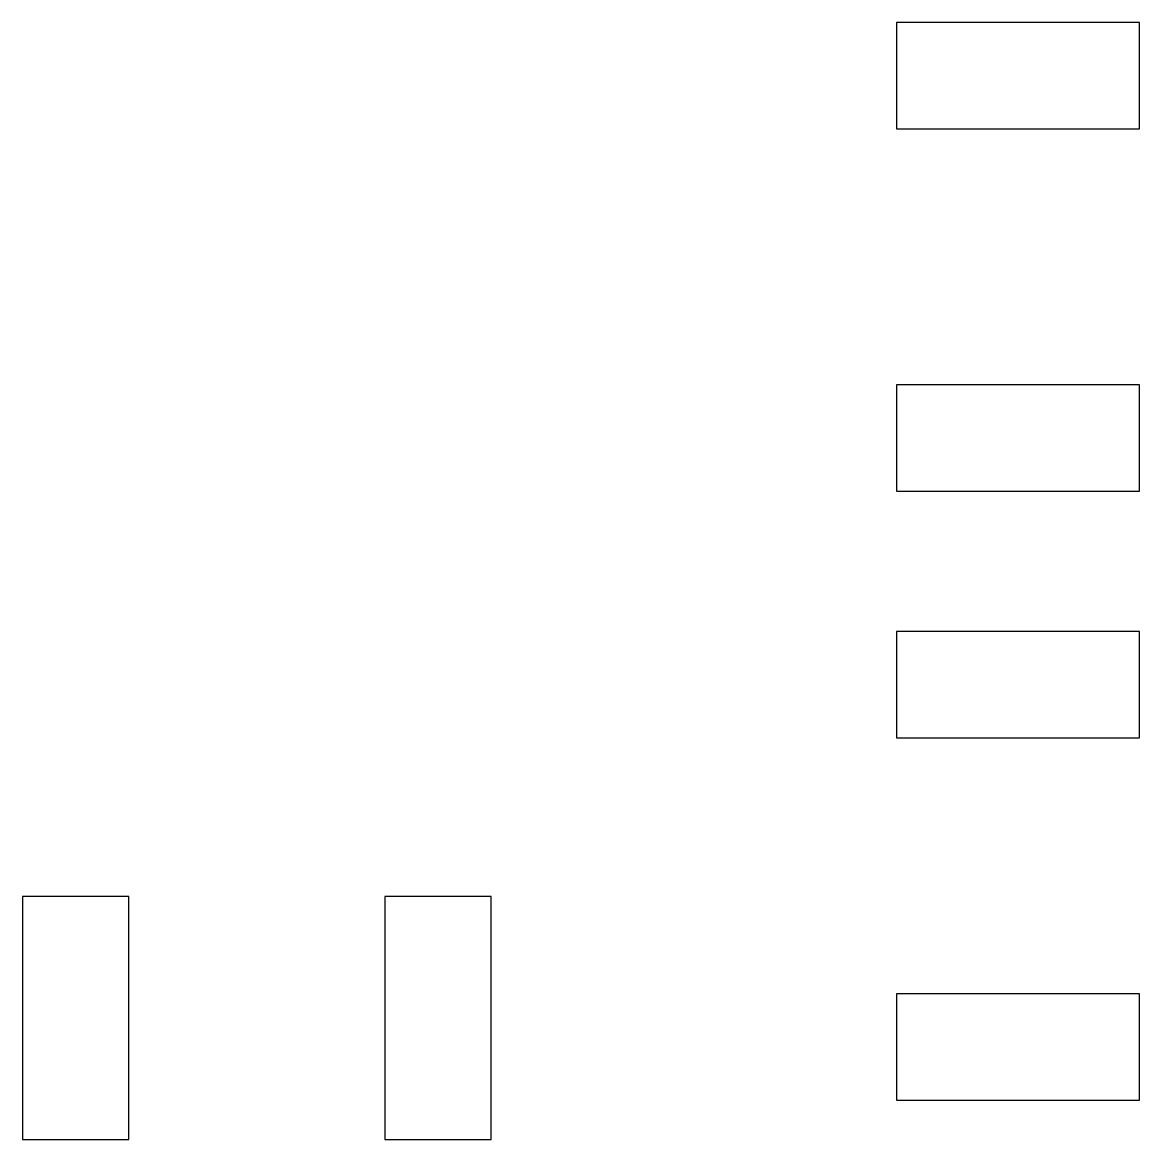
# Model space of a CAD drawing. Header units: millimetres. Extents: x 34.6 to 108.2, y -208 to -134.4.
import ezdxf

# ---------------------------------------------------------------- set-up
doc = ezdxf.new("R2010")
doc.units = ezdxf.units.MM

msp = doc.modelspace()

# ---------------------------------------------------------------- linework, layer by layer
for p, q in [((108.15, -134.445), (92.15, -134.445)), ((92.15, -134.445), (92.15, -141.445)), ((108.15, -141.445), (108.15, -134.445)), ((92.15, -141.445), (108.15, -141.445)), ((108.15, -158.305), (92.15, -158.305)), ((92.15, -158.305), (92.15, -165.305)), ((108.15, -165.305), (108.15, -158.305)), ((92.15, -165.305), (108.15, -165.305)), ((108.15, -174.545), (92.15, -174.545)), ((92.15, -174.545), (92.15, -181.545)), ((108.15, -181.545), (108.15, -174.545)), ((92.15, -181.545), (108.15, -181.545)), ((41.595, -192), (34.595, -192)), ((34.595, -192), (34.595, -208)), ((41.595, -208), (41.595, -192)), ((65.455, -192), (58.455, -192)), ((58.455, -192), (58.455, -208)), ((65.455, -208), (65.455, -192)), ((108.15, -198.405), (92.15, -198.405)), ((92.15, -198.405), (92.15, -205.405)), ((108.15, -205.405), (108.15, -198.405)), ((92.15, -205.405), (108.15, -205.405)), ((34.595, -208), (41.595, -208)), ((58.455, -208), (65.455, -208))]:
    msp.add_line(p, q)

doc.saveas('drawing.dxf')
